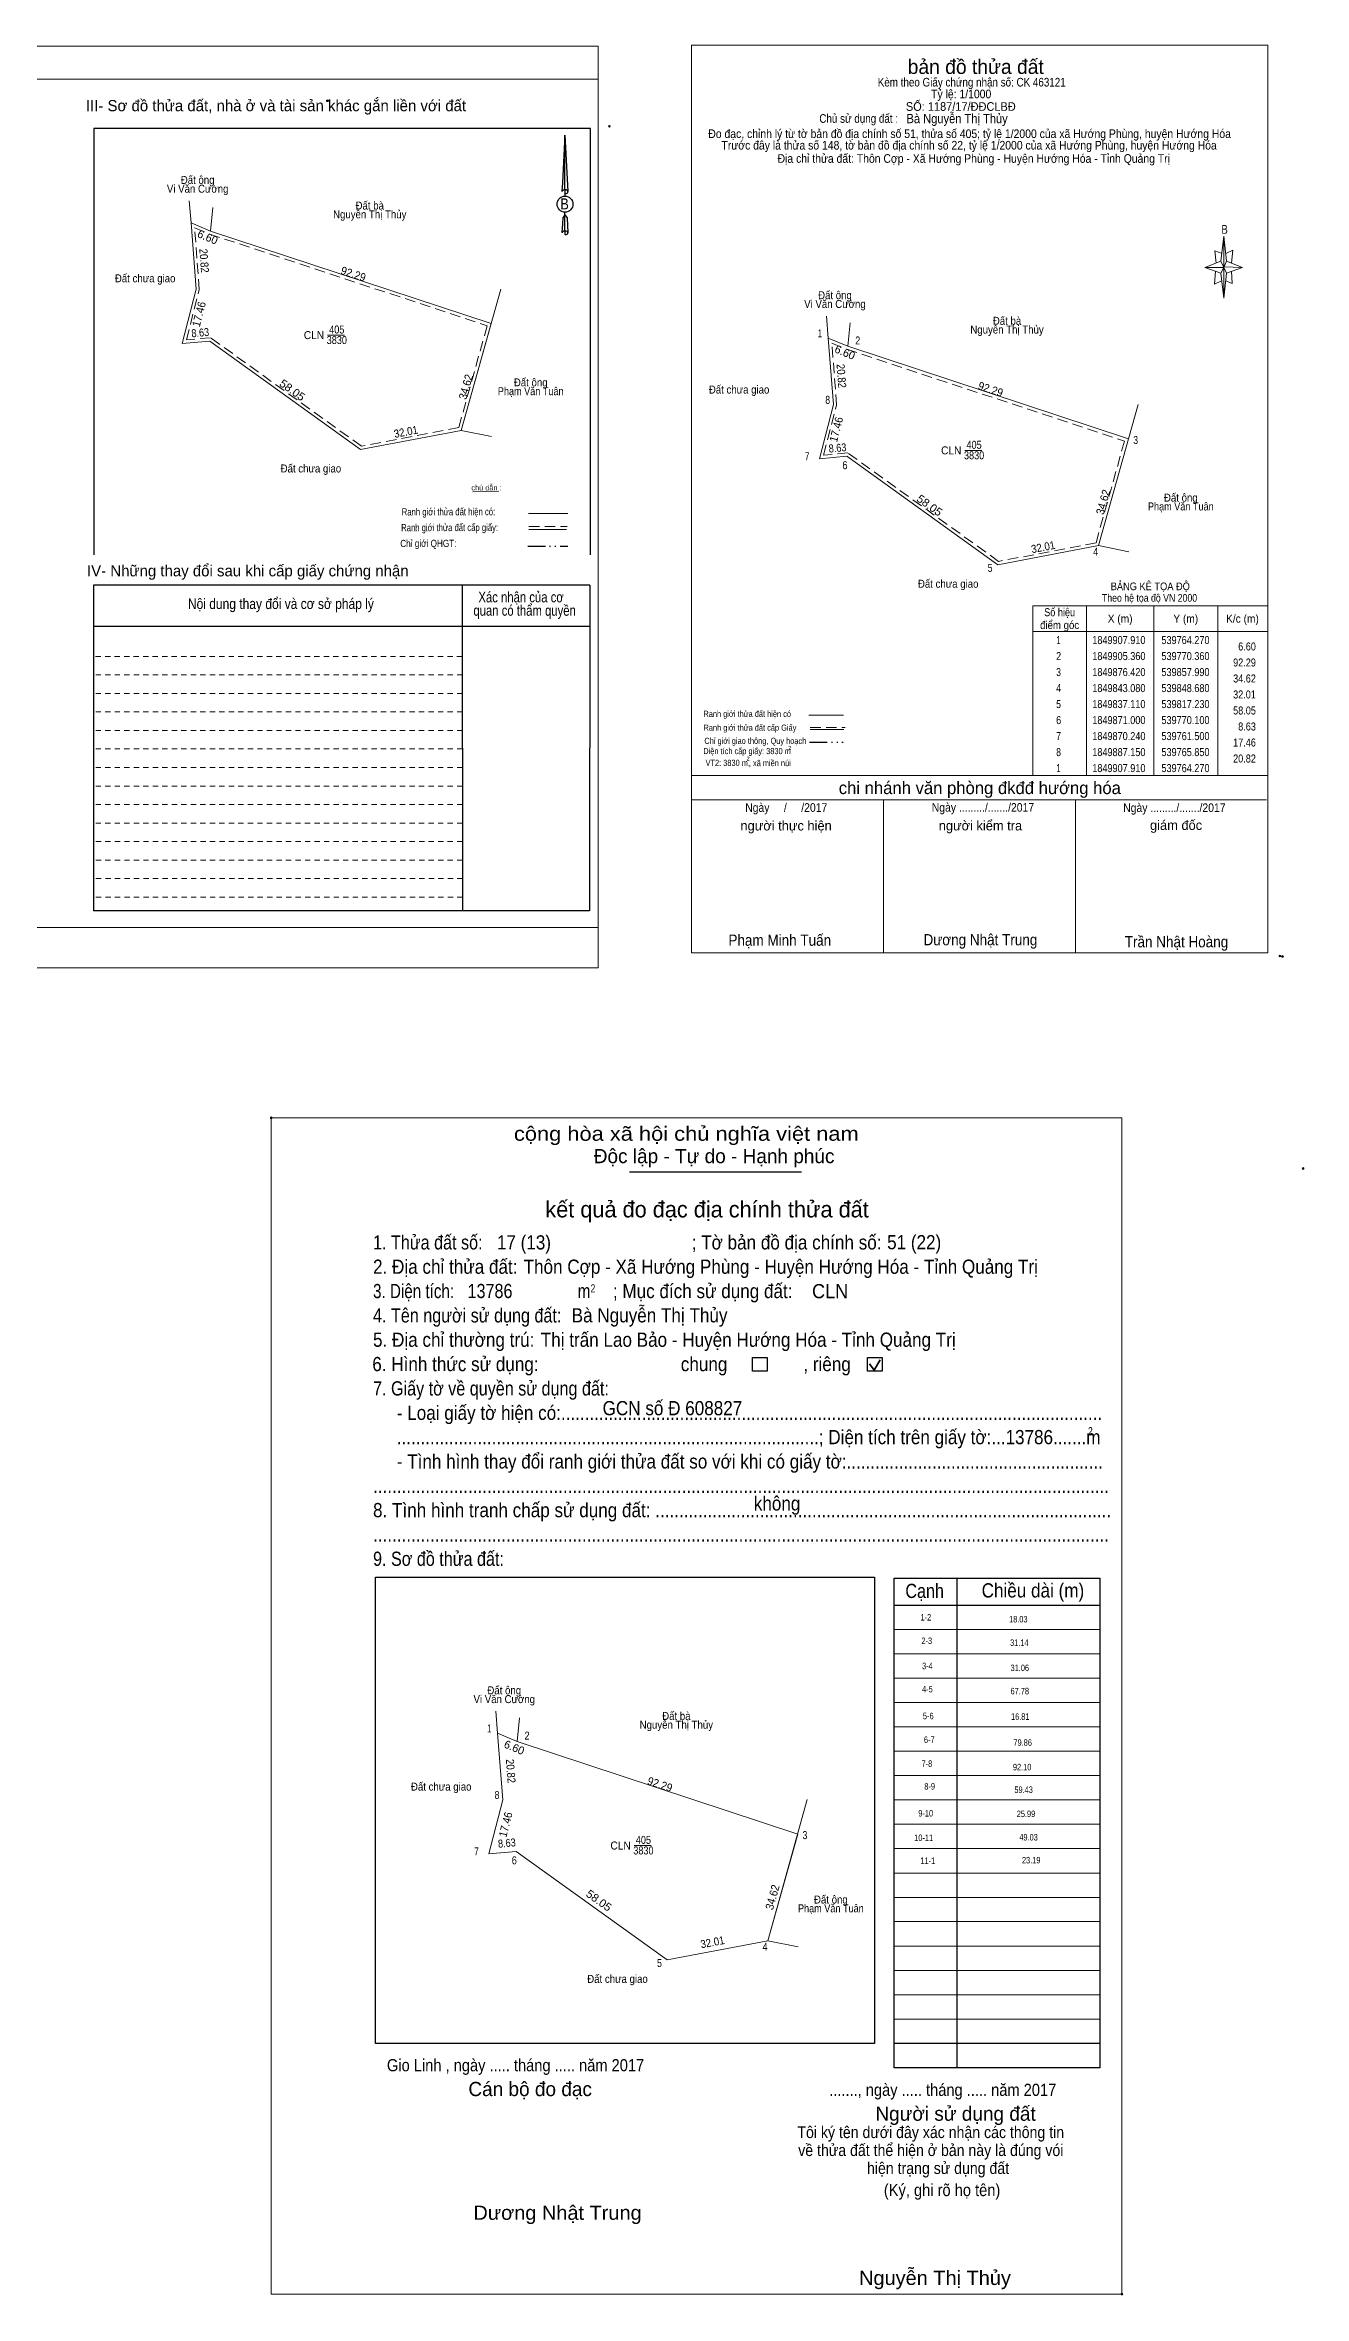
# Model space of a CAD drawing. Header units: metres. Extents: x 538839 to 540334, y 1849296 to 1850004.
# Drawn here: x 539520 to 539913, y 1849296 to 1849999 of the extents above; entities that cross this region are included whole.
import ezdxf
from ezdxf.enums import TextEntityAlignment as Align

# ---------------------------------------------------------------- set-up
doc = ezdxf.new("R2010")
doc.units = ezdxf.units.M
doc.header["$LTSCALE"] = 1.1
doc.header["$PDMODE"] = 32
doc.header["$PDSIZE"] = 0.55
for name, pattern in [('DASH_DOUBLE_DOT', [9.2, 5, -1.2, 0.3, -1.2, 0.3, -1.2]), ('DOTTED', [1.5, 0.3, -1.2]), ('MEDIUM_DASHED', [4.5, 3, -1.5]), ('SHORT_DASHED', [2.7, 1.5, -1.2])]:
    doc.linetypes.add(name, pattern=pattern)
for name, color, linetype, lineweight in [('1', 7, 'DOTTED', 13), ('10', 7, 'Continuous', 13), ('2', 7, 'SHORT_DASHED', 13), ('28', 7, 'Continuous', 25), ('42', 7, 'Continuous', 13), ('5', 7, 'Continuous', 13), ('57', 7, 'Continuous', 13), ('6', 7, 'Continuous', 13), ('63', 7, 'Continuous', 25), ('7', 7, 'Continuous', 13)]:
    doc.layers.add(name, color=color, linetype=linetype, lineweight=lineweight)
doc.layers.add('30', color=7, linetype='Continuous')
doc.layers.add('34', color=7, linetype='Continuous')

msp = doc.modelspace()

# ---------------------------------------------------------------- linework, layer by layer
at = {"layer": '1', "linetype": 'Continuous'}
for p, q in [((539322.2, 1849988.76), (539692.36, 1849988.76)), ((539692.36, 1849988.76), (539692.36, 1849721.56)), ((539322.2, 1849723.76), (539692.36, 1849723.76))]:
    msp.add_line(p, q, dxfattribs=at)
for points in [[(539282, 1849711.16), (539692.36, 1849711.16), (539692.36, 1849999.16), (539282, 1849999.16)], [(539337.2, 1849988.76), (539692.36, 1849988.76), (539692.36, 1849723.76), (539337.2, 1849723.76)]]:
    msp.add_lwpolyline(points, close=True, dxfattribs=at)
at = {"layer": '1', "linetype": 'MEDIUM_DASHED'}
msp.add_lwpolyline([(539765.39, 1849906.36), (539770.01, 1849904.42), (539856.77, 1849875.77), (539847.88, 1849843.95), (539817.47, 1849838.17), (539770.38, 1849872.03), (539762.82, 1849871.36), (539766.86, 1849887.06)], close=True, dxfattribs=at)
at = {"layer": '10'}
for p, q in [((539764.27, 1849907.91), (539763.67, 1849914.78)), ((539771.08, 1849912.68), (539770.36, 1849905.36)), ((539861, 1849887.17), (539848.68, 1849843.08)), ((539848.68, 1849843.08), (539858.09, 1849841.17)), ((539660.99, 1849472.06), (539660.39, 1849478.93)), ((539667.8, 1849476.83), (539667.08, 1849469.51)), ((539757.72, 1849451.32), (539745.4, 1849407.23)), ((539745.4, 1849407.23), (539754.81, 1849405.32))]:
    msp.add_line(p, q, dxfattribs=at)
at = {"layer": '2'}
for p, q in [((539649.96, 1849802.68), (539534.76, 1849802.68)), ((539649.96, 1849796.92), (539534.76, 1849796.92)), ((539649.96, 1849791.12), (539534.76, 1849791.12)), ((539649.96, 1849785.34), (539534.76, 1849785.34)), ((539649.96, 1849779.56), (539534.76, 1849779.56)), ((539649.96, 1849773.76), (539534.76, 1849773.76)), ((539649.96, 1849767.98), (539534.76, 1849767.98)), ((539649.96, 1849762.2), (539534.76, 1849762.2)), ((539649.96, 1849756.4), (539534.76, 1849756.4)), ((539650, 1849750.64), (539534.76, 1849750.64)), ((539650, 1849744.84), (539534.76, 1849744.84)), ((539650.04, 1849739.08), (539534.76, 1849739.08)), ((539650.04, 1849733.28), (539534.76, 1849733.28))]:
    msp.add_line(p, q, dxfattribs=at)
at = {"layer": '28'}
for p, q in [((539649.96, 1849830.76), (539650.04, 1849729)), ((539689.8, 1849830.76), (539689.72, 1849729)), ((539689.8, 1849817.84), (539534.76, 1849817.84)), ((539689.72, 1849729), (539534.76, 1849729))]:
    msp.add_line(p, q, dxfattribs=at)
at = {"layer": '28', "linetype": 'SHORT_DASHED', "lineweight": 13}
msp.add_line((539649.92, 1849808.48), (539534.76, 1849808.48), dxfattribs=at)
at = {"layer": '28'}
msp.add_lwpolyline([(539689.8, 1849830.76), (539534.76, 1849830.76), (539534.76, 1849729)], dxfattribs=at)
at = {"layer": '42'}
msp.add_line((539653.24, 1849859.94), (539661.32, 1849860.06), dxfattribs=at)
at = {"layer": '5'}
for p, q in [((539886.84, 1849931.98), (539887.84, 1849939.78)), ((539886.84, 1849928.18), (539881.84, 1849929.98)), ((539888.64, 1849928.18), (539887.84, 1849920.38)), ((539890.44, 1849924.98), (539888.44, 1849925.78)), ((539888.64, 1849931.98), (539893.64, 1849929.98)), ((539890.24, 1849928.78), (539890.44, 1849924.98)), ((539758.22, 1849790.14), (539768.98, 1849790.14)), ((539758.62, 1849785.66), (539769.14, 1849785.66)), ((539721.52, 1849771.28), (539901.52, 1849771.28)), ((539721.52, 1849763.68), (539901.12, 1849763.68)), ((539721.52, 1849763.68), (539901.12, 1849763.68)), ((539721.52, 1849763.68), (539901.12, 1849763.68)), ((539781.52, 1849715.88), (539781.52, 1849763.68)), ((539841.52, 1849715.88), (539841.52, 1849763.68)), ((539901.52, 1849715.88), (539721.52, 1849715.88))]:
    msp.add_line(p, q, dxfattribs=at)
at = {"layer": '5', "linetype": 'MEDIUM_DASHED'}
msp.add_line((539758.62, 1849786.3), (539769.5, 1849786.3), dxfattribs=at)
at = {"layer": '5', "linetype": 'DASH_DOUBLE_DOT', "lineweight": 25}
msp.add_line((539758.42, 1849781.7), (539768.88, 1849781.7), dxfattribs=at)
at = {"layer": '5'}
for points in [[(539721.52, 1849999.48), (539901.52, 1849999.48), (539901.52, 1849715.88), (539721.52, 1849715.88)], [(539887.84, 1849939.78), (539888.64, 1849931.98), (539887.84, 1849929.98)], [(539887.84, 1849929.98), (539881.84, 1849929.98), (539886.84, 1849931.98), (539888.64, 1849928.18), (539893.64, 1849929.98), (539887.84, 1849930.18)], [(539887.84, 1849929.98), (539887.84, 1849920.38), (539886.84, 1849928.18)]]:
    msp.add_lwpolyline(points, close=True, dxfattribs=at)
for points in [[(539887.24, 1849934.38), (539885.04, 1849935.18), (539885.44, 1849931.38)], [(539888.44, 1849934.38), (539890.64, 1849935.38), (539890.24, 1849931.38)], [(539887.84, 1849929.98), (539886.84, 1849931.98), (539881.84, 1849929.98)], [(539885.24, 1849928.78), (539884.84, 1849924.78), (539887.04, 1849925.78)], [(539887.84, 1849929.98), (539888.64, 1849928.18), (539893.64, 1849929.98)]]:
    msp.add_lwpolyline(points, dxfattribs=at)
for p in [(539695.88, 1849974.08), (539905.32, 1849714.88), (539906.12, 1849714.76)]:
    msp.add_point(p, dxfattribs=at)
at = {"layer": '57'}
for p, q in [((539770.36, 1849905.36), (539857.99, 1849876.42)), ((539667.08, 1849469.51), (539754.71, 1849440.57))]:
    msp.add_line(p, q, dxfattribs=at)
at = {"layer": '6'}
for p, q in [((539565.23, 1849943.92), (539564.63, 1849950.79)), ((539572.04, 1849948.69), (539571.32, 1849941.37)), ((539571.32, 1849941.37), (539658.95, 1849912.43)), ((539661.96, 1849923.18), (539649.64, 1849879.09)), ((539607.89, 1849908.83), (539613.16, 1849908.83)), ((539649.64, 1849879.09), (539659.05, 1849877.18))]:
    msp.add_line(p, q, dxfattribs=at)
for points in [[(539565.23, 1849943.92), (539566.81, 1849923.16), (539562.46, 1849906.25), (539571.06, 1849907.01), (539618.19, 1849873.12), (539649.64, 1849879.09), (539658.95, 1849912.43)], [(539565.23, 1849943.92), (539571.32, 1849941.37), (539565.23, 1849943.92)], [(539764.27, 1849907.91), (539765.85, 1849887.15), (539761.5, 1849870.24), (539770.1, 1849871), (539817.23, 1849837.11), (539848.68, 1849843.08), (539857.99, 1849876.42)], [(539764.27, 1849907.91), (539770.36, 1849905.36), (539764.27, 1849907.91)], [(539660.99, 1849472.06), (539662.57, 1849451.3), (539658.22, 1849434.39), (539666.82, 1849435.15), (539713.95, 1849401.26), (539745.4, 1849407.23), (539754.71, 1849440.57)], [(539660.99, 1849472.06), (539667.08, 1849469.51), (539660.99, 1849472.06)]]:
    msp.add_lwpolyline(points, dxfattribs=at)
at = {"layer": '6', "linetype": 'MEDIUM_DASHED'}
msp.add_lwpolyline([(539566.35, 1849942.37), (539570.97, 1849940.43), (539657.73, 1849911.78), (539648.84, 1849879.96), (539618.43, 1849874.18), (539571.34, 1849908.04), (539563.78, 1849907.37), (539567.82, 1849923.07)], close=True, dxfattribs=at)
at = {"layer": '63'}
for p, q in [((539534.92, 1849973.44), (539534.92, 1849840.16)), ((539682, 1849971.36), (539682.92, 1849953.68)), ((539682, 1849971.36), (539682.92, 1849953.68)), ((539682, 1849971.36), (539682.92, 1849953.68)), ((539681.24, 1849956.44), (539681.08, 1849953.72)), ((539682, 1849954.28), (539682, 1849953.6)), ((539682, 1849953.6), (539682, 1849953.08)), ((539682, 1849953.08), (539682, 1849952.4)), ((539682, 1849953.08), (539682, 1849952.4)), ((539682, 1849953.08), (539682, 1849952.4)), ((539682, 1849946.44), (539682, 1849947.24)), ((539682, 1849946.44), (539682, 1849947.24)), ((539682, 1849946.44), (539682, 1849947.24)), ((539682.92, 1849953.68), (539682.92, 1849953.72)), ((539682, 1849946.44), (539682.68, 1849945.48)), ((539682, 1849946.44), (539682.68, 1849945.48)), ((539682, 1849946.44), (539682.68, 1849945.48)), ((539682, 1849941.44), (539682, 1849940.76)), ((539682, 1849940.76), (539682, 1849940.24)), ((539682.68, 1849945.48), (539682.92, 1849940.84)), ((539682.68, 1849945.48), (539682.92, 1849940.84)), ((539682.68, 1849945.48), (539682.92, 1849940.84)), ((539682.92, 1849940.84), (539682.92, 1849940.88))]:
    msp.add_line(p, q, dxfattribs=at)
at = {"layer": '63', "lineweight": 13}
for p, q in [((539806.93, 1849872.82), (539812.2, 1849872.82)), ((539670.68, 1849853.1), (539682.88, 1849853.1)), ((539670.76, 1849848.14), (539682.48, 1849848.14)), ((539670.76, 1849848.14), (539682.48, 1849848.14)), ((539844.92, 1849824.28), (539844.92, 1849771.28)), ((539865.92, 1849824.28), (539865.92, 1849771.28)), ((539885.92, 1849824.28), (539885.92, 1849771.28)), ((539828.12, 1849816.28), (539901.52, 1849816.28)), ((539703.65, 1849436.97), (539708.92, 1849436.97))]:
    msp.add_line(p, q, dxfattribs=at)
at = {"layer": '63', "linetype": 'MEDIUM_DASHED', "lineweight": 13}
msp.add_line((539670.76, 1849849.02), (539682.76, 1849849.02), dxfattribs=at)
at = {"layer": '63', "linetype": 'DASH_DOUBLE_DOT'}
msp.add_line((539670.4, 1849842.94), (539682.88, 1849842.94), dxfattribs=at)
at = {"layer": '63'}
for points in [[(539689.96, 1849840.16), (539689.96, 1849973.44), (539534.92, 1849973.44)], [(539682, 1849954.28), (539682, 1849971.36), (539681.24, 1849956.44)], [(539682, 1849941.44), (539682, 1849946.44), (539681.32, 1849945.48), (539681.24, 1849943.6), (539681.08, 1849940.88)]]:
    msp.add_lwpolyline(points, dxfattribs=at)
at = {"layer": '63', "lineweight": 13}
msp.add_lwpolyline([(539828.12, 1849824.28), (539901.52, 1849824.28), (539901.52, 1849771.28), (539828.12, 1849771.28)], close=True, dxfattribs=at)
at = {"layer": '63'}
for centre, start_param, end_param in [((539682.044, 1849953.646), 1.5707963, 3.074452), ((539682.044, 1849953.646), 0.0671406, 1.5707963), ((539682.044, 1849953.646), 4.712389, 6.2831853), ((539682.044, 1849940.805), 2.4910694, 3.0742784), ((539682.044, 1849940.805), 1.5707963, 2.4910694), ((539682.044, 1849940.805), 0.0671406, 1.5707963), ((539682.044, 1849940.805), 4.712389, 6.2831853)]:
    msp.add_ellipse(centre, major_axis=(0.907, 0), ratio=0.655448, start_param=start_param, end_param=end_param, dxfattribs=at)
msp.add_ellipse((539682.043, 1849949.769), major_axis=(0, 2.516), ratio=0.983453, dxfattribs=at)
msp.add_point((539607.88, 1849982.08), dxfattribs=at)
at = {"layer": '7', "lineweight": 25}
for p, q in [((539702.19, 1849647.5), (539755.92, 1849647.5)), ((539784.81, 1849367.58), (539784.81, 1849520.53)), ((539804.45, 1849520.53), (539804.45, 1849367.58)), ((539784.81, 1849512.04), (539849.05, 1849512.04)), ((539849.05, 1849375.18), (539784.81, 1849375.18)), ((539849.05, 1849367.58), (539784.81, 1849367.58))]:
    msp.add_line(p, q, dxfattribs=at)
at = {"layer": '7', "lineweight": 35}
for p, q in [((539778.64, 1849585.48), (539780.48, 1849588.77)), ((539777.12, 1849587.44), (539778.64, 1849585.48))]:
    msp.add_line(p, q, dxfattribs=at)
at = {"layer": '7'}
for p, q in [((539784.81, 1849504.44), (539849.05, 1849504.44)), ((539784.81, 1849496.83), (539849.05, 1849496.83)), ((539784.81, 1849489.23), (539849.05, 1849489.23)), ((539784.81, 1849481.63), (539849.05, 1849481.63)), ((539784.81, 1849474.02), (539849.05, 1849474.02)), ((539784.81, 1849466.42), (539849.05, 1849466.42)), ((539784.81, 1849458.82), (539849.05, 1849458.82)), ((539784.81, 1849451.21), (539849.05, 1849451.21)), ((539784.81, 1849443.61), (539849.05, 1849443.61)), ((539784.81, 1849436.01), (539849.05, 1849436.01)), ((539784.81, 1849428.4), (539849.05, 1849428.4)), ((539784.81, 1849420.8), (539849.05, 1849420.8)), ((539784.81, 1849413.2), (539849.05, 1849413.2)), ((539784.81, 1849405.59), (539849.05, 1849405.59)), ((539784.81, 1849397.99), (539849.05, 1849397.99)), ((539784.81, 1849390.39), (539849.05, 1849390.39)), ((539784.81, 1849382.78), (539849.05, 1849382.78)), ((539784.81, 1849375.18), (539849.05, 1849375.18))]:
    msp.add_line(p, q, dxfattribs=at)
msp.add_lwpolyline([(539590.28, 1849664.36), (539855.97, 1849664.36), (539855.97, 1849296.87), (539590.28, 1849296.87)], close=True, dxfattribs=at)
at = {"layer": '7', "lineweight": 25}
for points in [[(539740.63, 1849589.4), (539745.19, 1849589.4), (539745.19, 1849585.15), (539740.63, 1849585.15)], [(539776.53, 1849589.4), (539781.1, 1849589.4), (539781.1, 1849585.15), (539776.53, 1849585.15)], [(539622.86, 1849520.78), (539778.72, 1849520.78), (539778.72, 1849375.18), (539622.86, 1849375.18)]]:
    msp.add_lwpolyline(points, close=True, dxfattribs=at)
msp.add_lwpolyline([(539784.81, 1849520.53), (539849.05, 1849520.53), (539849.05, 1849367.58)], dxfattribs=at)
at = {"layer": '7'}
for p in [(539590.28, 1849664.36), (539912.56, 1849648.49), (539855.97, 1849296.87)]:
    msp.add_point(p, dxfattribs=at)

# ---------------------------------------------------------------- texts
at = {"layer": '1'}
for s, width, p in [('CLN', 0.95, (539802.675, 1849871.59)), ('3830', 0.85, (539809.805, 1849870.05)), ('405', 0.85, (539809.8, 1849873.34)), ('CLN', 0.95, (539699.395, 1849435.74)), ('3830', 0.85, (539706.525, 1849434.2)), ('405', 0.85, (539706.52, 1849437.49))]:
    msp.add_text(s, height=2.5, dxfattribs=dict(at, width=width)).set_placement(p, align=Align.CENTER)
for s, height, width, p in [('Gio Linh , ngày ..... tháng ..... năm 2017', 3.8, 0.9, (539626.42, 1849366.46)), ('Dương Nhật Trung', 4.435, 1.05, (539653.42, 1849320.06)), ('Nguyễn Thị Thủy', 4.435, 1.05, (539773.88, 1849299.7))]:
    msp.add_text(s, height=height, dxfattribs=dict(at, width=width)).set_placement(p)
at = {"layer": '28'}
msp.add_text('IV- Những thay đổi sau khi cấp giấy chứng nhận', height=3.5, dxfattribs=at).set_placement((539582.97, 1849833.48), align=Align.CENTER)
for s, width, p in [('Xác nhận của cơ', 0.8, (539668.315, 1849825.36)), ('Nội dung thay đổi và cơ sở pháp lý', 0.85, (539593.3, 1849823.28)), (' quan có thẩm quyền', 0.8, (539668.93, 1849821.18))]:
    msp.add_text(s, height=3.3, dxfattribs=dict(at, width=width)).set_placement(p, align=Align.CENTER)
at = {"layer": '30', "width": 0.85}
for s, height, p in [('1-2', 2.027, (539796.41, 1849507.28)), ('18.03', 2.03, (539826.5, 1849506.68)), ('2-3', 2.027, (539796.69, 1849499.93)), ('31.14', 2.03, (539826.82, 1849499.33)), ('3-4', 2.027, (539796.88, 1849492.08)), ('31.06', 2.03, (539826.97, 1849491.48)), ('4-5', 2.027, (539796.88, 1849484.82)), ('67.78', 2.03, (539826.97, 1849484.22)), ('5-6', 2.027, (539797.15, 1849476.43)), ('16.81', 2.03, (539827.11, 1849476.25)), ('6-7', 2.027, (539797.47, 1849469.04)), ('79.86', 2.03, (539827.86, 1849468.14)), ('7-8', 2.027, (539796.73, 1849461.54)), ('92.10', 2.03, (539827.7, 1849460.47)), ('8-9', 2.027, (539797.59, 1849454.46)), ('59.43', 2.03, (539828.16, 1849453.4)), ('9-10', 2.028, (539797.01, 1849446.05)), ('25.99', 2.03, (539828.9, 1849445.87)), ('49.03', 2.03, (539829.71, 1849438.56)), ('10-11', 2.028, (539797.01, 1849438.4)), ('23.19', 2.03, (539830.53, 1849431.4)), ('11-1', 2.03, (539797.66, 1849431.25))]:
    msp.add_text(s, height=height, dxfattribs=at).set_placement(p, align=Align.RIGHT)
at = {"layer": '34', "width": 0.9}
msp.add_text('Bà Nguyễn Thị Thủy', height=2.88, dxfattribs=at).set_placement((539788.7, 1849975.06))
at = {"layer": '42'}
msp.add_text('chú dẫn :', height=1.658, rotation=359.974, dxfattribs=at).set_placement((539657.505, 1849860.338), align=Align.CENTER)
at = {"layer": '5'}
for s, height, width, p in [('Kèm theo Giấy chứng nhận số: CK 463121', 2.7, 0.85, (539809.07, 1849986.52)), ('SỐ: 1187/17/ĐĐCLBĐ', 2.7, 0.95, (539805.655, 1849978.92)), ('Tỷ lệ: 1/1000', 2.7, 0.9, (539805.78, 1849982.84)), ('Chủ sử dụng đất :', 2.7, 0.85, (539773.76, 1849975.18)), ('Đo đạc, chỉnh lý từ tờ bản đồ địa chính số 51, thửa số 405; tỷ lệ 1/2000 của xã Hướng Phùng, huyện Hướng Hóa', 2.7, 0.9, (539808.4, 1849970.42)), ('Trước đây là thửa số 148, tờ bản đồ địa chính số 22, tỷ lệ 1/2000 của xã Hướng Phùng, huyện Hướng Hóa', 2.7, 0.9, (539808.25, 1849966.82)), ('Địa chỉ thửa đất: Thôn Cợp - Xã Hướng Phùng - Huyện Hướng Hóa - Tỉnh Quảng Trị', 2.7, 0.9, (539809.705, 1849962.68)), ('B', 2.755, 0.8, (539888.045, 1849940.5)), ('Ranh giới thửa đất hiện có ', 1.92, 0.9, (539739.26, 1849789.58)), ('Ranh giới thửa đất cấp Giấy', 1.92, 0.9, (539739.79, 1849785.26)), ('Diện tích cấp giấy: 3830 m', 1.92, 0.9, (539738.895, 1849777.94)), ('Chỉ giới giao thông, Quy hoạch', 1.92, 0.9, (539741.475, 1849781.14)), (' VT2: 3830 m,', 1.92, 0.9, (539732.55, 1849774.26)), (', xã miền núi', 1.92, 0.9, (539746, 1849774.19)), ('Ngày     /     /2017', 2.7, 0.9, (539751.135, 1849759.92)), ('Ngày ........./......./2017', 2.7, 0.9, (539812.57, 1849759.96)), ('Ngày ........./......./2017', 2.7, 0.9, (539872.35, 1849759.86)), ('Phạm Minh Tuấn', 3.5, 0.9, (539749.11, 1849718.08)), ('Dương Nhật Trung', 3.5, 0.9, (539811.78, 1849718.22)), ('Trần Nhật Hoàng', 3.5, 0.9, (539873.02, 1849717.58))]:
    msp.add_text(s, height=height, dxfattribs=dict(at, width=width)).set_placement(p, align=Align.CENTER)
for s, height, p in [('bản đồ thửa đất', 4.5, (539810.32, 1849990.44)), ('chi nhánh văn phòng đkđđ hướng hóa', 3.888, (539811.595, 1849765.46)), ('người thực hiện', 3, (539751.085, 1849754.1)), ('người kiểm tra', 3, (539811.795, 1849754.12)), ('giám đốc', 3, (539872.89, 1849754.26))]:
    msp.add_text(s, height=height, dxfattribs=at).set_placement(p, align=Align.CENTER)
at = {"layer": '6'}
for s, height, width, p in [('Vi Văn Cường', 2.5, 0.9, (539567.305, 1849953.34)), ('Đất ông', 2.5, 0.9, (539567.3, 1849956.09)), ('Nguyễn Thị Thủy', 2.5, 0.9, (539621.05, 1849945.34)), ('Đất bà', 2.5, 0.9, (539621.05, 1849948.08)), ('Đất chưa giao', 2.5, 0.9, (539550.9, 1849925.35)), ('405', 2.5, 0.85, (539610.76, 1849909.35)), ('CLN', 2.5, 0.95, (539603.635, 1849907.6)), ('3830', 2.5, 0.85, (539610.765, 1849906.06)), ('Phạm Văn Tuân', 2.5, 0.85, (539671.32, 1849890.09)), ('Đất ông', 2.5, 0.9, (539671.32, 1849892.84)), ('Đất chưa giao', 2.5, 0.9, (539602.67, 1849865.94)), ('Theo hệ tọa độ VN 2000', 2.4, 0.85, (539864.605, 1849825.56)), ('BẢNG KÊ TỌA ĐỘ', 2.4, 0.9, (539864.84, 1849829.16))]:
    msp.add_text(s, height=height, dxfattribs=dict(at, width=width)).set_placement(p, align=Align.CENTER)
msp.add_text('6.60', height=2.5, rotation=337.28, dxfattribs=at).set_placement((539569.942, 1849938.319), align=Align.CENTER)
for s, rotation, width, p in [('20.82', 274.352, 0.9, (539568.092, 1849932.01)), ('92.29', 341.724, 0.95, (539615.533, 1849926.767)), ('17.46', 75.574, 0.95, (539568.924, 1849915.094)), ('8.63', 5.05, 0.85, (539568.22, 1849908.382)), ('58.05', 324.281, 1.05, (539596.14, 1849890.652)), ('34.62', 74.398, 0.95, (539652.259, 1849892.369)), ('32.01', 10.748, 0.9, (539632.562, 1849877.425))]:
    msp.add_text(s, height=2.5, rotation=rotation, dxfattribs=dict(at, width=width)).set_placement(p, align=Align.CENTER)
for s, width, p in [('CLN', 0.95, (539759.2, 1849607.96)), ('Bà Nguyễn Thị Thủy', 0.9, (539684.12, 1849600.42)), ('GCN số Đ 608827', 0.9, (539693.78, 1849571.41))]:
    msp.add_text(s, height=4.435, dxfattribs=dict(at, width=width)).set_placement(p)
at = {"layer": '63'}
msp.add_text('III- Sơ đồ thửa đất, nhà ở và tài sản khác gắn liền với đất', height=3.5, dxfattribs=at).set_placement((539591.765, 1849978.8), align=Align.CENTER)
for s, height, width, p in [('B', 3.456, 0.85, (539681.895, 1849948.12)), ('Vi Văn Cường', 2.5, 0.9, (539766.345, 1849917.33)), ('Đất ông', 2.5, 0.9, (539766.34, 1849920.08)), ('Nguyễn Thị Thủy', 2.5, 0.9, (539820.09, 1849909.33)), ('Đất bà', 2.5, 0.9, (539820.09, 1849912.07)), ('Đất chưa giao', 2.5, 0.9, (539736.41, 1849890.59)), ('Phạm Văn Tuân', 2.5, 0.85, (539874.37, 1849854.08)), ('Đất ông', 2.5, 0.9, (539874.37, 1849856.83)), ('Đất chưa giao', 2.5, 0.9, (539801.71, 1849829.93)), ('Số hiệu', 2.5, 0.85, (539836.52, 1849821.03)), ('X (m)', 2.5, 0.95, (539855.42, 1849819.03)), ('Y (m)', 2.5, 0.95, (539875.915, 1849819.03)), ('K/c (m)', 2.5, 0.95, (539893.62, 1849819.03)), ('điểm góc', 2.5, 0.9, (539836.52, 1849817.03)), (' 1', 2.5, 0.75, (539835.815, 1849812.33)), ('1849907.910', 2.5, 0.85, (539855.02, 1849812.33)), ('539764.270', 2.5, 0.85, (539875.825, 1849812.33)), (' 2', 2.5, 0.85, (539835.82, 1849807.33)), ('1849905.360', 2.5, 0.85, (539855.02, 1849807.33)), ('539770.360', 2.5, 0.85, (539875.825, 1849807.33)), (' 4', 2.5, 0.85, (539835.815, 1849797.33)), (' 3', 2.5, 0.8, (539835.82, 1849802.33)), ('1849876.420', 2.5, 0.85, (539855.02, 1849802.33)), ('1849843.080', 2.5, 0.85, (539855.02, 1849797.33)), ('539857.990', 2.5, 0.85, (539875.825, 1849802.33)), ('539848.680', 2.5, 0.85, (539875.825, 1849797.33)), (' 5', 2.5, 0.8, (539835.82, 1849792.33)), ('1849837.110', 2.5, 0.85, (539855.02, 1849792.33)), ('539817.230', 2.5, 0.85, (539875.825, 1849792.33)), (' 6', 2.5, 0.85, (539835.82, 1849787.33)), ('1849871.000', 2.5, 0.85, (539855.02, 1849787.33)), ('539770.100', 2.5, 0.85, (539875.825, 1849787.33)), ('2', 1.25, 0.8, (539752.24, 1849779.28)), (' 8', 2.5, 0.8, (539835.82, 1849777.33)), (' 7', 2.5, 0.8, (539835.82, 1849782.33)), ('1849870.240', 2.5, 0.85, (539855.02, 1849782.33)), ('1849887.150', 2.5, 0.85, (539855.02, 1849777.33)), ('539761.500', 2.5, 0.85, (539875.825, 1849782.33)), ('539765.850', 2.5, 0.85, (539875.825, 1849777.33)), ('2', 1.25, 0.8, (539739.22, 1849775.94)), (' 1', 2.5, 0.75, (539835.815, 1849772.33)), ('1849907.910', 2.5, 0.85, (539855.02, 1849772.33)), ('539764.270', 2.5, 0.85, (539875.825, 1849772.33)), ('Vi Văn Cường', 2.5, 0.9, (539663.065, 1849481.48)), ('Đất ông', 2.5, 0.9, (539663.06, 1849484.23)), ('Nguyễn Thị Thủy', 2.5, 0.9, (539716.81, 1849473.48)), ('Đất bà', 2.5, 0.9, (539716.81, 1849476.22)), ('Đất chưa giao', 2.5, 0.9, (539643.37, 1849454.14)), ('Đất ông', 2.5, 0.9, (539765.07, 1849418.87)), ('Phạm Văn Tuân', 2.5, 0.85, (539765.07, 1849416.12)), ('Đất chưa giao', 2.5, 0.9, (539698.43, 1849394.08))]:
    msp.add_text(s, height=height, dxfattribs=dict(at, width=width)).set_placement(p, align=Align.CENTER)
for s, width, p in [(' 1', 0.75, (539762.37, 1849908.15)), (' 2', 0.85, (539774.25, 1849905.92)), (' 8', 0.8, (539764.82, 1849887.39)), (' 3', 0.8, (539861.01, 1849874.84)), (' 7', 0.8, (539758.41, 1849869.77)), (' 6', 0.85, (539770.26, 1849866.96)), (' 4', 0.85, (539848.6, 1849839.98)), (' 5', 0.8, (539815.57, 1849834.89)), ('92.29', 0.85, (539897.82, 1849805.33)), ('6.60', 0.85, (539897.82, 1849810.33)), ('34.62', 0.85, (539897.82, 1849800.33)), ('32.01', 0.85, (539897.82, 1849795.33)), ('58.05', 0.85, (539897.82, 1849790.33)), ('8.63', 0.85, (539897.82, 1849785.33)), ('17.46', 0.85, (539897.82, 1849780.33)), ('20.82', 0.85, (539897.82, 1849775.33)), (' 1', 0.75, (539659.09, 1849472.3)), (' 2', 0.85, (539670.97, 1849470.07)), (' 8', 0.8, (539661.54, 1849451.54)), (' 3', 0.8, (539757.73, 1849438.99)), (' 7', 0.8, (539655.13, 1849433.92)), (' 6', 0.85, (539666.98, 1849431.11)), (' 4', 0.85, (539745.32, 1849404.13)), (' 5', 0.8, (539712.29, 1849399.04))]:
    msp.add_text(s, height=2.5, dxfattribs=dict(at, width=width)).set_placement(p, align=Align.RIGHT)
for p in [(539768.982, 1849902.309), (539665.702, 1849466.459)]:
    msp.add_text('6.60', height=2.5, rotation=337.28, dxfattribs=at).set_placement(p, align=Align.CENTER)
for s, height, rotation, width, p in [('20.82', 2.5, 274.352, 0.9, (539767.132, 1849896)), ('92.29', 2.5, 341.724, 0.95, (539814.568, 1849890.759)), ('17.46', 2.5, 75.574, 0.95, (539767.964, 1849879.084)), ('8.63', 2.5, 5.05, 0.85, (539767.26, 1849872.372)), ('58.05', 2.5, 324.281, 1.05, (539795.18, 1849854.642)), ('34.62', 2.5, 74.398, 0.95, (539851.299, 1849856.359)), ('Ranh giới thửa đất cấp giấy:', 2.244, 0.135, 0.8, (539646.007, 1849847.616)), ('Ranh giới thửa đất hiện có:', 2.254, 0.135, 0.8, (539645.637, 1849852.535)), ('Chỉ giới QHGT:', 2.244, 0.135, 0.85, (539639.362, 1849842.661)), ('32.01', 2.5, 10.748, 0.9, (539831.602, 1849841.415)), ('20.82', 2.5, 274.352, 0.9, (539663.852, 1849460.15)), ('92.29', 2.5, 341.724, 0.95, (539711.293, 1849454.907)), ('17.46', 2.5, 75.574, 0.95, (539664.684, 1849443.234)), ('8.63', 2.5, 5.05, 0.85, (539663.98, 1849436.522)), ('58.05', 2.5, 324.281, 1.05, (539691.9, 1849418.792)), ('34.62', 2.5, 74.398, 0.95, (539748.019, 1849420.509)), ('32.01', 2.5, 10.748, 0.9, (539728.322, 1849405.565))]:
    msp.add_text(s, height=height, rotation=rotation, dxfattribs=dict(at, width=width)).set_placement(p, align=Align.CENTER)
at = {"layer": '7'}
for s, height, width, p in [('cộng hòa xã hội chủ nghĩa việt nam', 4.435, 1.15, (539666.08, 1849657.16)), ('1. Thửa đất số:', 4.435, 0.85, (539622.08, 1849623.2)), ('17 (13)', 4.43, 0.9, (539660.76, 1849623.2)), ('; Tờ bản đồ địa chính số:', 4.435, 0.9, (539721.6, 1849623.2)), ('51 (22)', 4.43, 0.9, (539782.64, 1849623.26)), ('2. Địa chỉ thửa đất:', 4.435, 0.9, (539622.08, 1849615.6)), ('Thôn Cợp - Xã Hướng Phùng - Huyện Hướng Hóa - Tỉnh Quảng Trị', 4.435, 0.9, (539669.1, 1849615.6)), ('3. Diện tích:', 4.435, 0.8, (539622.08, 1849607.99)), ('13786', 4.43, 0.85, (539651.61, 1849608.02)), ('m', 4.435, 0.8, (539686.02, 1849607.99)), ('2', 2.534, 0.8, (539690, 1849609.76)), ('; Mục đích sử dụng đất:', 4.435, 0.9, (539697, 1849607.99)), ('4. Tên người sử dụng đất:', 4.435, 0.85, (539622.08, 1849600.39)), ('5. Địa chỉ thường trú:', 4.435, 0.9, (539622.08, 1849592.79)), ('Thị trấn Lao Bảo - Huyện Hướng Hóa - Tỉnh Quảng Trị', 4.435, 0.9, (539674.46, 1849592.79)), ('6. Hình thức sử dụng:', 4.435, 0.9, (539621.84, 1849585.18)), ('chung                , riêng', 4.435, 0.9, (539718.2, 1849585.18)), ('7. Giấy tờ về quyền sử dụng đất:', 4.435, 0.85, (539622.08, 1849577.58)), ('     - Loại giấy tờ hiện có:..................................................................................................................', 4.435, 0.9, (539622.08, 1849569.97)), ('     .........................................................................................; Diện tích trên giấy tờ:...13786.......m', 4.43, 0.9, (539622.08, 1849562.37)), ('2', 2.534, 0.8, (539845.37, 1849565.16)), ('     - Tình hình thay đổi ranh giới thửa đất so với khi có giấy tờ:......................................................', 4.435, 0.9, (539622.08, 1849554.77)), ('...........................................................................................................................................................', 4.435, 0.9, (539622.08, 1849547.16)), ('không', 4.435, 0.9, (539741, 1849541.65)), ('8. Tình hình tranh chấp sử dụng đất: ................................................................................................', 4.435, 0.9, (539622.08, 1849539.56)), ('...........................................................................................................................................................', 4.435, 0.9, (539622.08, 1849531.96)), ('9. Sơ đồ thửa đất:', 4.435, 0.85, (539622.08, 1849524.36)), ('Cạnh', 4.435, 0.85, (539788.34, 1849514.32)), ('Chiều dài (m)', 4.435, 0.9, (539812.16, 1849514.48)), ('......., ngày ..... tháng ..... năm 2017', 3.8, 0.9, (539764.54, 1849358.77)), ('(Ký, ghi rõ họ tên)', 3.802, 0.9, (539781.62, 1849327.47))]:
    msp.add_text(s, height=height, dxfattribs=dict(at, width=width)).set_placement(p)
for s, p in [('Độc lập - Tự do - Hạnh phúc', (539691.02, 1849650.16)), ('Cán bộ đo đạc', (539651.86, 1849358.7)), ('Người sử dụng đất', (539778.98, 1849351))]:
    msp.add_text(s, height=4.435, dxfattribs=at).set_placement(p)
for s, height, p in [('kết quả đo đạc địa chính thửa đất', 5.069, (539726.4, 1849633.21)), ('.', 1.267, (539855.993, 1849296.26))]:
    msp.add_text(s, height=height, dxfattribs=at).set_placement(p, align=Align.CENTER)
at = {"layer": '7', "width": 0.9}
for s, p in [('Tôi ký tên dưới đây xác nhận các thông tin', (539796.265, 1849345.59)), ('về thửa đất thể hiện ở bản này là đúng vói', (539796.29, 1849339.98)), ('hiện trạng sử dụng đất', (539798.55, 1849334.37))]:
    msp.add_text(s, height=3.664, dxfattribs=at).set_placement(p, align=Align.CENTER)

doc.saveas('drawing.dxf')
